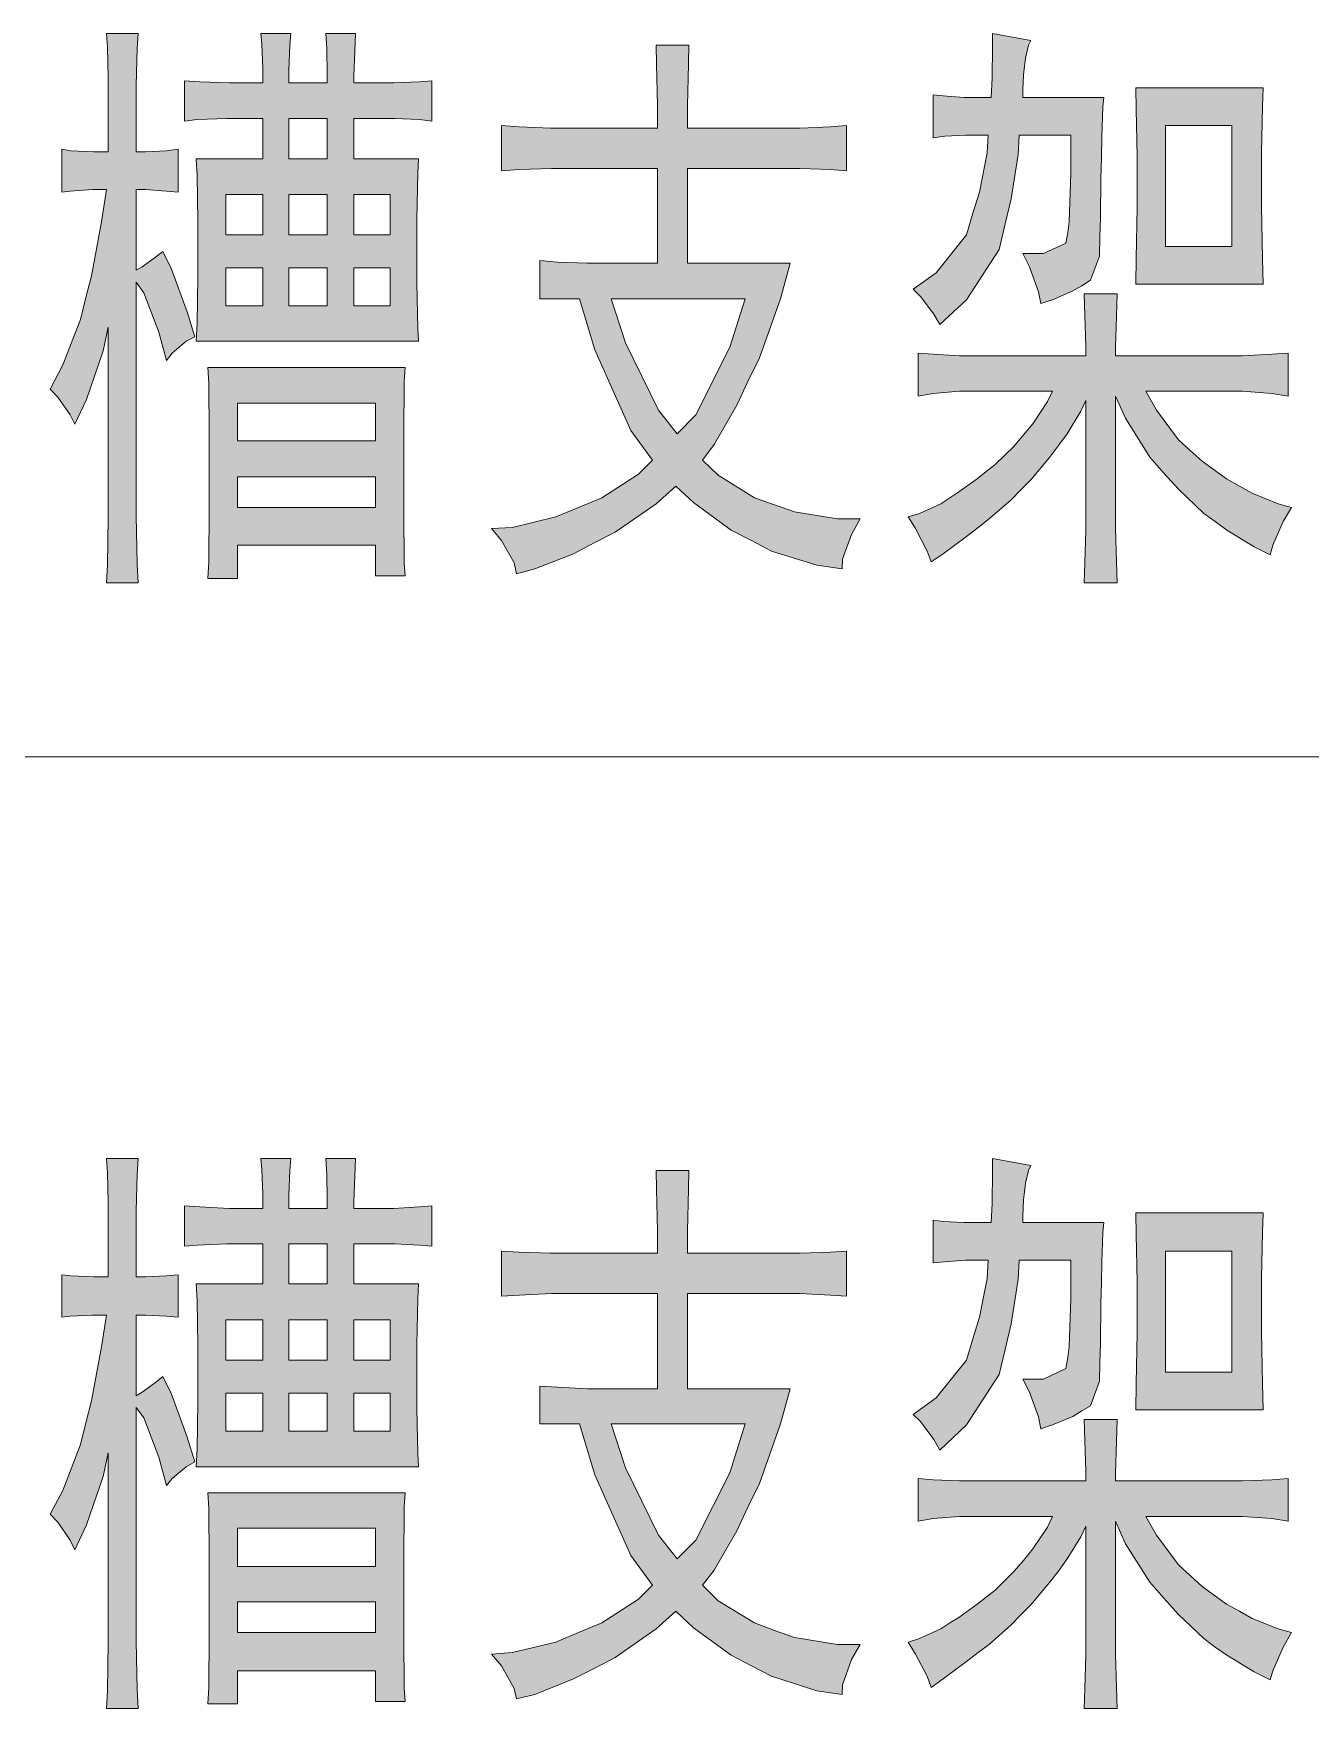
# Model space of a CAD drawing. Header units: millimetres. Extents: x 0 to 207, y 0 to 293.
# Drawn here: x 89.77 to 98.71, y 205.43 to 217.16 of the extents above; entities that cross this region are included whole.
import ezdxf

# ---------------------------------------------------------------- set-up
doc = ezdxf.new("R2010")
doc.units = ezdxf.units.MM

msp = doc.modelspace()

# ---------------------------------------------------------------- hatches: boundary and pattern name
h = msp.add_hatch(color=0)
h.dxf.hatch_style = 2
h.paths.add_polyline_path([(90.674472, 215.631889), (90.734444, 215.508417), (90.843806, 215.208556), (90.896722, 215.035694), (90.83675, 215.003944), (90.737972, 214.919278), (90.699167, 214.869889), (90.64625, 215.067444), (90.540417, 215.342611), (90.4875, 215.416694), (90.4875, 213.987944), (90.4875, 213.783333), (90.494556, 213.441139), (90.501611, 213.310611), (90.279361, 213.310611), (90.286417, 213.434083), (90.289944, 213.77275), (90.289944, 213.987944), (90.289944, 215.102722), (90.254667, 214.936917), (90.13825, 214.594722), (90.057111, 214.421861), (90.025361, 214.488889), (89.937167, 214.612361), (89.88425, 214.668806), (89.972444, 214.838139), (90.095917, 215.155639), (90.134722, 215.310861), (90.173528, 215.462556), (90.244083, 215.840028), (90.279361, 216.065806), (90.180583, 216.065806), (90.025361, 216.055222), (89.965389, 216.048167), (89.965389, 216.348028), (90.028889, 216.337444), (90.191167, 216.330389), (90.289944, 216.330389), (90.289944, 216.746667), (90.289944, 216.8525), (90.286417, 217.060639), (90.279361, 217.159417), (90.501611, 217.159417), (90.494556, 217.053583), (90.4875, 216.796056), (90.4875, 216.647889), (90.4875, 216.330389), (90.551, 216.330389), (90.699167, 216.337444), (90.780306, 216.348028), (90.780306, 216.048167), (90.699167, 216.055222), (90.551, 216.065806), (90.4875, 216.065806), (90.4875, 215.501361), (90.529833, 215.526056), (90.621556, 215.593083)])
h = msp.add_hatch(color=0)
h.paths.add_polyline_path([(91.372972, 216.813694), (91.372972, 216.912472), (91.365917, 217.085333), (91.358861, 217.159417), (91.570528, 217.159417), (91.563472, 217.078278), (91.556417, 216.905417), (91.556417, 216.813694), (91.824528, 216.813694), (91.824528, 216.877194), (91.821, 217.053583), (91.813944, 217.159417), (92.022083, 217.159417), (92.018556, 217.035944), (92.0115, 216.863083), (92.0115, 216.813694), (92.198472, 216.813694), (92.290194, 216.813694), (92.470111, 216.82075), (92.558306, 216.827806), (92.558306, 216.545583), (92.470111, 216.556167), (92.29725, 216.563222), (92.209056, 216.563222), (92.0115, 216.563222), (92.0115, 216.281), (92.463056, 216.281), (92.459528, 216.182222), (92.452472, 215.857667), (92.452472, 215.631889), (92.452472, 215.409639), (92.459528, 215.092139), (92.463056, 215.003944), (90.907306, 215.003944), (90.914361, 215.127417), (90.917889, 215.451972), (90.917889, 215.649528), (90.917889, 215.850611), (90.914361, 216.164583), (90.907306, 216.281), (91.372972, 216.281), (91.372972, 216.563222), (91.242444, 216.563222), (91.1225, 216.563222), (90.914361, 216.556167), (90.826167, 216.545583), (90.826167, 216.827806), (90.932, 216.82075), (91.140139, 216.813694), (91.242444, 216.813694)])
h.paths.add_polyline_path([(91.824528, 216.281), (91.824528, 216.563222), (91.556417, 216.563222), (91.556417, 216.281)])
h.paths.add_polyline_path([(91.824528, 215.748306), (91.824528, 216.030528), (91.556417, 216.030528), (91.556417, 215.748306)])
h.paths.add_polyline_path([(91.372972, 215.748306), (91.372972, 216.030528), (91.115444, 216.030528), (91.115444, 215.748306)])
h.paths.add_polyline_path([(92.2655, 215.748306), (92.2655, 216.030528), (92.0115, 216.030528), (92.0115, 215.748306)])
h.paths.add_polyline_path([(91.824528, 215.250889), (91.824528, 215.519), (91.556417, 215.519), (91.556417, 215.250889)])
h.paths.add_polyline_path([(92.2655, 215.250889), (92.2655, 215.519), (92.0115, 215.519), (92.0115, 215.250889)])
h.paths.add_polyline_path([(91.372972, 215.250889), (91.372972, 215.519), (91.115444, 215.519), (91.115444, 215.250889)])
h = msp.add_hatch(color=0)
h.paths.add_polyline_path([(93.31325, 215.300278), (93.31325, 215.568389), (93.436722, 215.557806), (93.648389, 215.55075), (93.743639, 215.55075), (94.13875, 215.55075), (94.13875, 216.213972), (93.500222, 216.213972), (93.394389, 216.213972), (93.168611, 216.206917), (93.045139, 216.196333), (93.045139, 216.513833), (93.168611, 216.506778), (93.387333, 216.496194), (93.486111, 216.496194), (94.13875, 216.496194), (94.13875, 216.654944), (94.131694, 216.944222), (94.128167, 217.078278), (94.357472, 217.078278), (94.353944, 216.944222), (94.346889, 216.654944), (94.346889, 216.496194), (95.045389, 216.496194), (95.137111, 216.496194), (95.348778, 216.506778), (95.461667, 216.513833), (95.461667, 216.196333), (95.348778, 216.206917), (95.137111, 216.213972), (95.045389, 216.213972), (94.346889, 216.213972), (94.346889, 215.55075), (95.066556, 215.55075), (94.999528, 215.300278), (94.851361, 214.887528), (94.770222, 214.721722), (94.692611, 214.555917), (94.533861, 214.28075), (94.452722, 214.171389), (94.562083, 214.065556), (94.816083, 213.906806), (94.957194, 213.857417), (95.098306, 213.808028), (95.398167, 213.758639), (95.556917, 213.758639), (95.496944, 213.649278), (95.433444, 213.476417), (95.429917, 213.409389), (95.253528, 213.434083), (94.936028, 213.532861), (94.794917, 213.606944), (94.653806, 213.681028), (94.389222, 213.875056), (94.26575, 213.987944), (94.128167, 213.864472), (93.842417, 213.666917), (93.697778, 213.592833), (93.549611, 213.515222), (93.277972, 213.409389), (93.150972, 213.374111), (93.133333, 213.451722), (93.045139, 213.606944), (92.974583, 213.691611), (93.12275, 213.698667), (93.426139, 213.77275), (93.584889, 213.839778), (93.747167, 213.906806), (94.004694, 214.072611), (94.103472, 214.171389), (93.951778, 214.379528), (93.697778, 214.943972), (93.591944, 215.300278)])
h.paths.add_polyline_path([(93.814194, 215.300278), (93.912972, 214.993361), (94.145806, 214.520639), (94.276333, 214.354833), (94.406861, 214.488889), (94.643222, 214.961611), (94.752583, 215.300278)])
h = msp.add_hatch(color=0)
h.dxf.hatch_style = 2
h.paths.add_polyline_path([(96.752833, 217.110028), (96.735194, 217.078278), (96.714028, 216.986556), (96.706972, 216.930111), (96.699917, 216.870139), (96.696389, 216.764306), (96.696389, 216.711389), (97.264361, 216.711389), (97.257306, 216.647889), (97.25025, 216.436222), (97.246722, 216.288056), (97.243194, 216.143417), (97.239667, 215.864722), (97.236139, 215.734194), (97.232611, 215.600139), (97.169111, 215.430806), (97.109139, 215.392), (97.045639, 215.356722), (96.904528, 215.293222), (96.823389, 215.268528), (96.80575, 215.349667), (96.74225, 215.526056), (96.696389, 215.617778), (96.841028, 215.617778), (96.99625, 215.691861), (97.010361, 215.765944), (97.020944, 215.840028), (97.031528, 216.182222), (97.031528, 216.446806), (96.671694, 216.446806), (96.664639, 216.31275), (96.61525, 216.002306), (96.572917, 215.825917), (96.530583, 215.646), (96.301278, 215.293222), (96.114306, 215.120361), (96.071972, 215.194444), (95.98025, 215.317917), (95.927333, 215.367306), (96.089611, 215.483722), (96.301278, 215.748306), (96.347139, 215.9), (96.393, 216.048167), (96.445917, 216.323333), (96.452972, 216.446806), (96.357722, 216.446806), (96.294222, 216.446806), (96.149583, 216.43975), (96.068444, 216.429167), (96.068444, 216.729028), (96.139, 216.721972), (96.283639, 216.711389), (96.357722, 216.711389), (96.474139, 216.711389), (96.481194, 216.845444), (96.484722, 217.071222), (96.484722, 217.159417)])
h = msp.add_hatch(color=0)
h.paths.add_polyline_path([(98.379139, 216.778417), (98.375611, 216.647889), (98.368556, 216.323333), (98.368556, 216.132833), (98.368556, 215.949389), (98.375611, 215.5825), (98.379139, 215.402583), (97.486611, 215.402583), (97.490139, 215.5825), (97.497194, 215.942333), (97.497194, 216.115194), (97.497194, 216.298639), (97.490139, 216.63025), (97.486611, 216.778417)])
h.paths.add_polyline_path([(98.160417, 215.667167), (98.160417, 216.513833), (97.69475, 216.513833), (97.69475, 215.667167)])
h = msp.add_hatch(color=0)
h.dxf.hatch_style = 2
h.paths.add_polyline_path([(97.137361, 214.901639), (97.137361, 214.968667), (97.130306, 215.183861), (97.126778, 215.335556), (97.356083, 215.335556), (97.352556, 215.176806), (97.3455, 214.961611), (97.3455, 214.901639), (98.149833, 214.901639), (98.2345, 214.901639), (98.439111, 214.912222), (98.555528, 214.919278), (98.555528, 214.619417), (98.439111, 214.637056), (98.2345, 214.654694), (98.149833, 214.654694), (97.557167, 214.654694), (97.63125, 214.520639), (97.786472, 214.3125), (97.867611, 214.238417), (97.952278, 214.164333), (98.121611, 214.040861), (98.213333, 213.987944), (98.301528, 213.938556), (98.484972, 213.864472), (98.576694, 213.839778), (98.52025, 213.741), (98.446167, 213.575194), (98.428528, 213.508167), (98.315639, 213.564611), (98.125139, 213.681028), (98.044, 213.741), (97.962861, 213.797444), (97.782944, 213.970306), (97.684167, 214.079667), (97.585389, 214.192556), (97.416056, 214.464194), (97.3455, 214.619417), (97.3455, 213.77275), (97.3455, 213.691611), (97.352556, 213.458778), (97.356083, 213.310611), (97.126778, 213.310611), (97.130306, 213.451722), (97.137361, 213.681028), (97.137361, 213.77275), (97.137361, 214.587667), (97.102083, 214.513583), (97.006833, 214.354833), (96.946861, 214.273694), (96.883361, 214.189028), (96.752833, 214.033806), (96.682278, 213.96325), (96.61525, 213.892694), (96.463556, 213.762167), (96.382417, 213.698667), (96.301278, 213.635167), (96.139, 213.515222), (96.054333, 213.458778), (96.026111, 213.532861), (95.944972, 213.691611), (95.892056, 213.77275), (95.973194, 213.797444), (96.121361, 213.864472), (96.184861, 213.906806), (96.248361, 213.949139), (96.375361, 214.040861), (96.438861, 214.09025), (96.502361, 214.139639), (96.632889, 214.266639), (96.699917, 214.347778), (96.766944, 214.425389), (96.86925, 214.580611), (96.904528, 214.654694), (96.336556, 214.654694), (96.251889, 214.654694), (96.068444, 214.637056), (95.962611, 214.619417), (95.962611, 214.919278), (96.068444, 214.912222), (96.251889, 214.901639), (96.336556, 214.901639)])
h = msp.add_hatch(color=0)
h.paths.add_polyline_path([(92.371333, 214.8205), (92.364278, 214.721722), (92.36075, 214.347778), (92.36075, 214.072611), (92.36075, 213.808028), (92.364278, 213.451722), (92.371333, 213.36), (92.163194, 213.36), (92.163194, 213.575194), (91.196583, 213.575194), (91.196583, 213.342361), (90.988444, 213.342361), (90.9955, 213.458778), (90.999028, 213.832722), (90.999028, 214.09025), (90.999028, 214.347778), (90.9955, 214.711139), (90.988444, 214.8205)])
h.paths.add_polyline_path([(92.163194, 214.305444), (92.163194, 214.570028), (91.196583, 214.570028), (91.196583, 214.305444)])
h.paths.add_polyline_path([(92.163194, 213.839778), (92.163194, 214.054972), (91.196583, 214.054972), (91.196583, 213.839778)])
h = msp.add_hatch(color=0)
h.dxf.hatch_style = 2
h.paths.add_polyline_path([(90.674472, 207.750833), (90.734444, 207.627361), (90.843806, 207.3275), (90.896722, 207.154639), (90.83675, 207.119361), (90.737972, 207.038222), (90.699167, 206.988833), (90.64625, 207.186389), (90.540417, 207.461556), (90.4875, 207.535639), (90.4875, 206.106889), (90.4875, 205.89875), (90.494556, 205.560083), (90.501611, 205.426028), (90.279361, 205.426028), (90.286417, 205.5495), (90.289944, 205.891694), (90.289944, 206.106889), (90.289944, 207.218139), (90.254667, 207.052333), (90.13825, 206.713667), (90.057111, 206.537278), (90.025361, 206.604306), (89.937167, 206.731306), (89.88425, 206.78775), (89.972444, 206.953556), (90.095917, 207.274583), (90.134722, 207.426278), (90.173528, 207.5815), (90.244083, 207.958972), (90.279361, 208.181222), (90.180583, 208.181222), (90.025361, 208.174167), (89.965389, 208.167111), (89.965389, 208.463444), (90.028889, 208.456389), (90.191167, 208.449333), (90.289944, 208.449333), (90.289944, 208.862083), (90.289944, 208.971444), (90.286417, 209.179583), (90.279361, 209.278361), (90.501611, 209.278361), (90.494556, 209.169), (90.4875, 208.911472), (90.4875, 208.763306), (90.4875, 208.449333), (90.551, 208.449333), (90.699167, 208.456389), (90.780306, 208.463444), (90.780306, 208.167111), (90.699167, 208.174167), (90.551, 208.181222), (90.4875, 208.181222), (90.4875, 207.616778), (90.529833, 207.641472), (90.621556, 207.7085)])
h = msp.add_hatch(color=0)
h.paths.add_polyline_path([(91.372972, 208.929111), (91.372972, 209.027889), (91.365917, 209.204278), (91.358861, 209.278361), (91.570528, 209.278361), (91.563472, 209.193694), (91.556417, 209.020833), (91.556417, 208.929111), (91.824528, 208.929111), (91.824528, 208.996139), (91.821, 209.169), (91.813944, 209.278361), (92.022083, 209.278361), (92.018556, 209.154889), (92.0115, 208.9785), (92.0115, 208.929111), (92.198472, 208.929111), (92.290194, 208.929111), (92.470111, 208.939694), (92.558306, 208.94675), (92.558306, 208.664528), (92.470111, 208.671583), (92.29725, 208.682167), (92.209056, 208.682167), (92.0115, 208.682167), (92.0115, 208.399944), (92.463056, 208.399944), (92.459528, 208.297639), (92.452472, 207.976611), (92.452472, 207.750833), (92.452472, 207.525056), (92.459528, 207.211083), (92.463056, 207.119361), (90.907306, 207.119361), (90.914361, 207.242833), (90.917889, 207.567389), (90.917889, 207.768472), (90.917889, 207.966028), (90.914361, 208.283528), (90.907306, 208.399944), (91.372972, 208.399944), (91.372972, 208.682167), (91.242444, 208.682167), (91.1225, 208.682167), (90.914361, 208.671583), (90.826167, 208.664528), (90.826167, 208.94675), (90.932, 208.939694), (91.140139, 208.929111), (91.242444, 208.929111)])
h.paths.add_polyline_path([(91.824528, 208.399944), (91.824528, 208.682167), (91.556417, 208.682167), (91.556417, 208.399944)])
h.paths.add_polyline_path([(91.824528, 207.86725), (91.824528, 208.149472), (91.556417, 208.149472), (91.556417, 207.86725)])
h.paths.add_polyline_path([(91.372972, 207.86725), (91.372972, 208.149472), (91.115444, 208.149472), (91.115444, 207.86725)])
h.paths.add_polyline_path([(92.2655, 207.86725), (92.2655, 208.149472), (92.0115, 208.149472), (92.0115, 207.86725)])
h.paths.add_polyline_path([(91.824528, 207.369833), (91.824528, 207.634417), (91.556417, 207.634417), (91.556417, 207.369833)])
h.paths.add_polyline_path([(92.2655, 207.369833), (92.2655, 207.634417), (92.0115, 207.634417), (92.0115, 207.369833)])
h.paths.add_polyline_path([(91.372972, 207.369833), (91.372972, 207.634417), (91.115444, 207.634417), (91.115444, 207.369833)])
h = msp.add_hatch(color=0)
h.dxf.hatch_style = 2
h.paths.add_polyline_path([(96.752833, 209.228972), (96.735194, 209.193694), (96.714028, 209.1055), (96.706972, 209.045528), (96.699917, 208.989083), (96.696389, 208.879722), (96.696389, 208.830333), (97.264361, 208.830333), (97.257306, 208.763306), (97.25025, 208.551639), (97.246722, 208.407), (97.243194, 208.262361), (97.239667, 207.983667), (97.236139, 207.849611), (97.232611, 207.719083), (97.169111, 207.546222), (97.109139, 207.510944), (97.045639, 207.472139), (96.904528, 207.412167), (96.823389, 207.383944), (96.80575, 207.468611), (96.74225, 207.641472), (96.696389, 207.733194), (96.841028, 207.733194), (96.99625, 207.807278), (97.010361, 207.884889), (97.020944, 207.958972), (97.031528, 208.297639), (97.031528, 208.56575), (96.671694, 208.56575), (96.664639, 208.431694), (96.61525, 208.12125), (96.572917, 207.941333), (96.530583, 207.764944), (96.301278, 207.412167), (96.114306, 207.235778), (96.071972, 207.309861), (95.98025, 207.436861), (95.927333, 207.48625), (96.089611, 207.602667), (96.301278, 207.86725), (96.347139, 208.015417), (96.393, 208.167111), (96.445917, 208.43875), (96.452972, 208.56575), (96.357722, 208.56575), (96.294222, 208.56575), (96.149583, 208.555167), (96.068444, 208.548111), (96.068444, 208.847972), (96.139, 208.837389), (96.283639, 208.830333), (96.357722, 208.830333), (96.474139, 208.830333), (96.481194, 208.964389), (96.484722, 209.186639), (96.484722, 209.278361)])
h = msp.add_hatch(color=0)
h.paths.add_polyline_path([(93.31325, 207.419222), (93.31325, 207.683806), (93.436722, 207.67675), (93.648389, 207.666167), (93.743639, 207.666167), (94.13875, 207.666167), (94.13875, 208.332917), (93.500222, 208.332917), (93.394389, 208.332917), (93.168611, 208.322333), (93.045139, 208.315278), (93.045139, 208.62925), (93.168611, 208.622194), (93.387333, 208.615139), (93.486111, 208.615139), (94.13875, 208.615139), (94.13875, 208.770361), (94.131694, 209.063167), (94.128167, 209.193694), (94.357472, 209.193694), (94.353944, 209.063167), (94.346889, 208.770361), (94.346889, 208.615139), (95.045389, 208.615139), (95.137111, 208.615139), (95.348778, 208.622194), (95.461667, 208.62925), (95.461667, 208.315278), (95.348778, 208.322333), (95.137111, 208.332917), (95.045389, 208.332917), (94.346889, 208.332917), (94.346889, 207.666167), (95.066556, 207.666167), (94.999528, 207.419222), (94.851361, 207.002944), (94.770222, 206.837139), (94.692611, 206.671333), (94.533861, 206.396167), (94.452722, 206.290333), (94.562083, 206.180972), (94.816083, 206.02575), (94.957194, 205.972833), (95.098306, 205.923444), (95.398167, 205.874056), (95.556917, 205.874056), (95.496944, 205.768222), (95.433444, 205.591833), (95.429917, 205.524806), (95.253528, 205.5495), (94.936028, 205.651806), (94.794917, 205.725889), (94.653806, 205.799972), (94.389222, 205.990472), (94.26575, 206.106889), (94.128167, 205.983417), (93.842417, 205.782333), (93.697778, 205.70825), (93.549611, 205.634167), (93.277972, 205.524806), (93.150972, 205.493056), (93.133333, 205.567139), (93.045139, 205.725889), (92.974583, 205.807028), (93.12275, 205.817611), (93.426139, 205.891694), (93.584889, 205.958722), (93.747167, 206.02575), (94.004694, 206.191556), (94.103472, 206.290333), (93.951778, 206.498472), (93.697778, 207.062917), (93.591944, 207.419222)])
h.paths.add_polyline_path([(93.814194, 207.419222), (93.912972, 207.112306), (94.145806, 206.639583), (94.276333, 206.473778), (94.406861, 206.604306), (94.643222, 207.077028), (94.752583, 207.419222)])
h = msp.add_hatch(color=0)
h.paths.add_polyline_path([(98.379139, 208.897361), (98.375611, 208.763306), (98.368556, 208.43875), (98.368556, 208.24825), (98.368556, 208.064806), (98.375611, 207.701444), (98.379139, 207.518), (97.486611, 207.518), (97.490139, 207.701444), (97.497194, 208.05775), (97.497194, 208.234139), (97.497194, 208.414056), (97.490139, 208.745667), (97.486611, 208.897361)])
h.paths.add_polyline_path([(98.160417, 207.782583), (98.160417, 208.62925), (97.69475, 208.62925), (97.69475, 207.782583)])
h = msp.add_hatch(color=0)
h.dxf.hatch_style = 2
h.paths.add_polyline_path([(97.137361, 207.020583), (97.137361, 207.087611), (97.130306, 207.302806), (97.126778, 207.450972), (97.356083, 207.450972), (97.352556, 207.29575), (97.3455, 207.077028), (97.3455, 207.020583), (98.149833, 207.020583), (98.2345, 207.020583), (98.439111, 207.027639), (98.555528, 207.038222), (98.555528, 206.738361), (98.439111, 206.756), (98.2345, 206.770111), (98.149833, 206.770111), (97.557167, 206.770111), (97.63125, 206.639583), (97.786472, 206.431444), (97.867611, 206.357361), (97.952278, 206.27975), (98.121611, 206.156278), (98.213333, 206.106889), (98.301528, 206.0575), (98.484972, 205.983417), (98.576694, 205.958722), (98.52025, 205.856417), (98.446167, 205.690611), (98.428528, 205.627111), (98.315639, 205.683556), (98.125139, 205.799972), (98.044, 205.856417), (97.962861, 205.916389), (97.782944, 206.085722), (97.684167, 206.198611), (97.585389, 206.3115), (97.416056, 206.579611), (97.3455, 206.738361), (97.3455, 205.891694), (97.3455, 205.807028), (97.352556, 205.574194), (97.356083, 205.426028), (97.126778, 205.426028), (97.130306, 205.567139), (97.137361, 205.799972), (97.137361, 205.891694), (97.137361, 206.703083), (97.102083, 206.629), (97.006833, 206.473778), (96.946861, 206.389111), (96.883361, 206.307972), (96.752833, 206.15275), (96.682278, 206.082194), (96.61525, 206.011639), (96.463556, 205.877583), (96.382417, 205.817611), (96.301278, 205.754111), (96.139, 205.634167), (96.054333, 205.574194), (96.026111, 205.651806), (95.944972, 205.807028), (95.892056, 205.891694), (95.973194, 205.916389), (96.121361, 205.983417), (96.184861, 206.02575), (96.248361, 206.064556), (96.375361, 206.156278), (96.438861, 206.205667), (96.502361, 206.255056), (96.632889, 206.385583), (96.699917, 206.463194), (96.766944, 206.544333), (96.86925, 206.696028), (96.904528, 206.770111), (96.336556, 206.770111), (96.251889, 206.770111), (96.068444, 206.756), (95.962611, 206.738361), (95.962611, 207.038222), (96.068444, 207.027639), (96.251889, 207.020583), (96.336556, 207.020583)])
h = msp.add_hatch(color=0)
h.paths.add_polyline_path([(92.371333, 206.935917), (92.364278, 206.837139), (92.36075, 206.463194), (92.36075, 206.191556), (92.36075, 205.923444), (92.364278, 205.567139), (92.371333, 205.475417), (92.163194, 205.475417), (92.163194, 205.690611), (91.196583, 205.690611), (91.196583, 205.457778), (90.988444, 205.457778), (90.9955, 205.574194), (90.999028, 205.948139), (90.999028, 206.205667), (90.999028, 206.463194), (90.9955, 206.830083), (90.988444, 206.935917)])
h.paths.add_polyline_path([(92.163194, 206.420861), (92.163194, 206.688972), (91.196583, 206.688972), (91.196583, 206.420861)])
h.paths.add_polyline_path([(92.163194, 205.958722), (92.163194, 206.173917), (91.196583, 206.173917), (91.196583, 205.958722)])

# ---------------------------------------------------------------- linework, layer by layer
at = {"color": 0, "lineweight": 0}
for points in [[(90.674472, 215.631889), (90.734444, 215.508417), (90.843806, 215.208556), (90.896722, 215.035694), (90.83675, 215.003944), (90.737972, 214.919278), (90.699167, 214.869889), (90.64625, 215.067444), (90.540417, 215.342611), (90.4875, 215.416694), (90.4875, 213.987944), (90.4875, 213.783333), (90.494556, 213.441139), (90.501611, 213.310611), (90.279361, 213.310611), (90.286417, 213.434083), (90.289944, 213.77275), (90.289944, 213.987944), (90.289944, 215.102722), (90.254667, 214.936917), (90.13825, 214.594722), (90.057111, 214.421861), (90.025361, 214.488889), (89.937167, 214.612361), (89.88425, 214.668806), (89.972444, 214.838139), (90.095917, 215.155639), (90.134722, 215.310861), (90.173528, 215.462556), (90.244083, 215.840028), (90.279361, 216.065806), (90.180583, 216.065806), (90.025361, 216.055222), (89.965389, 216.048167), (89.965389, 216.348028), (90.028889, 216.337444), (90.191167, 216.330389), (90.289944, 216.330389), (90.289944, 216.746667), (90.289944, 216.8525), (90.286417, 217.060639), (90.279361, 217.159417), (90.501611, 217.159417), (90.494556, 217.053583), (90.4875, 216.796056), (90.4875, 216.647889), (90.4875, 216.330389), (90.551, 216.330389), (90.699167, 216.337444), (90.780306, 216.348028), (90.780306, 216.048167), (90.699167, 216.055222), (90.551, 216.065806), (90.4875, 216.065806), (90.4875, 215.501361), (90.529833, 215.526056), (90.621556, 215.593083)], [(91.372972, 216.813694), (91.372972, 216.912472), (91.365917, 217.085333), (91.358861, 217.159417), (91.570528, 217.159417), (91.563472, 217.078278), (91.556417, 216.905417), (91.556417, 216.813694), (91.824528, 216.813694), (91.824528, 216.877194), (91.821, 217.053583), (91.813944, 217.159417), (92.022083, 217.159417), (92.018556, 217.035944), (92.0115, 216.863083), (92.0115, 216.813694), (92.198472, 216.813694), (92.290194, 216.813694), (92.470111, 216.82075), (92.558306, 216.827806), (92.558306, 216.545583), (92.470111, 216.556167), (92.29725, 216.563222), (92.209056, 216.563222), (92.0115, 216.563222), (92.0115, 216.281), (92.463056, 216.281), (92.459528, 216.182222), (92.452472, 215.857667), (92.452472, 215.631889), (92.452472, 215.409639), (92.459528, 215.092139), (92.463056, 215.003944), (90.907306, 215.003944), (90.914361, 215.127417), (90.917889, 215.451972), (90.917889, 215.649528), (90.917889, 215.850611), (90.914361, 216.164583), (90.907306, 216.281), (91.372972, 216.281), (91.372972, 216.563222), (91.242444, 216.563222), (91.1225, 216.563222), (90.914361, 216.556167), (90.826167, 216.545583), (90.826167, 216.827806), (90.932, 216.82075), (91.140139, 216.813694), (91.242444, 216.813694)], [(93.31325, 215.300278), (93.31325, 215.568389), (93.436722, 215.557806), (93.648389, 215.55075), (93.743639, 215.55075), (94.13875, 215.55075), (94.13875, 216.213972), (93.500222, 216.213972), (93.394389, 216.213972), (93.168611, 216.206917), (93.045139, 216.196333), (93.045139, 216.513833), (93.168611, 216.506778), (93.387333, 216.496194), (93.486111, 216.496194), (94.13875, 216.496194), (94.13875, 216.654944), (94.131694, 216.944222), (94.128167, 217.078278), (94.357472, 217.078278), (94.353944, 216.944222), (94.346889, 216.654944), (94.346889, 216.496194), (95.045389, 216.496194), (95.137111, 216.496194), (95.348778, 216.506778), (95.461667, 216.513833), (95.461667, 216.196333), (95.348778, 216.206917), (95.137111, 216.213972), (95.045389, 216.213972), (94.346889, 216.213972), (94.346889, 215.55075), (95.066556, 215.55075), (94.999528, 215.300278), (94.851361, 214.887528), (94.770222, 214.721722), (94.692611, 214.555917), (94.533861, 214.28075), (94.452722, 214.171389), (94.562083, 214.065556), (94.816083, 213.906806), (94.957194, 213.857417), (95.098306, 213.808028), (95.398167, 213.758639), (95.556917, 213.758639), (95.496944, 213.649278), (95.433444, 213.476417), (95.429917, 213.409389), (95.253528, 213.434083), (94.936028, 213.532861), (94.794917, 213.606944), (94.653806, 213.681028), (94.389222, 213.875056), (94.26575, 213.987944), (94.128167, 213.864472), (93.842417, 213.666917), (93.697778, 213.592833), (93.549611, 213.515222), (93.277972, 213.409389), (93.150972, 213.374111), (93.133333, 213.451722), (93.045139, 213.606944), (92.974583, 213.691611), (93.12275, 213.698667), (93.426139, 213.77275), (93.584889, 213.839778), (93.747167, 213.906806), (94.004694, 214.072611), (94.103472, 214.171389), (93.951778, 214.379528), (93.697778, 214.943972), (93.591944, 215.300278)], [(96.752833, 217.110028), (96.735194, 217.078278), (96.714028, 216.986556), (96.706972, 216.930111), (96.699917, 216.870139), (96.696389, 216.764306), (96.696389, 216.711389), (97.264361, 216.711389), (97.257306, 216.647889), (97.25025, 216.436222), (97.246722, 216.288056), (97.243194, 216.143417), (97.239667, 215.864722), (97.236139, 215.734194), (97.232611, 215.600139), (97.169111, 215.430806), (97.109139, 215.392), (97.045639, 215.356722), (96.904528, 215.293222), (96.823389, 215.268528), (96.80575, 215.349667), (96.74225, 215.526056), (96.696389, 215.617778), (96.841028, 215.617778), (96.99625, 215.691861), (97.010361, 215.765944), (97.020944, 215.840028), (97.031528, 216.182222), (97.031528, 216.446806), (96.671694, 216.446806), (96.664639, 216.31275), (96.61525, 216.002306), (96.572917, 215.825917), (96.530583, 215.646), (96.301278, 215.293222), (96.114306, 215.120361), (96.071972, 215.194444), (95.98025, 215.317917), (95.927333, 215.367306), (96.089611, 215.483722), (96.301278, 215.748306), (96.347139, 215.9), (96.393, 216.048167), (96.445917, 216.323333), (96.452972, 216.446806), (96.357722, 216.446806), (96.294222, 216.446806), (96.149583, 216.43975), (96.068444, 216.429167), (96.068444, 216.729028), (96.139, 216.721972), (96.283639, 216.711389), (96.357722, 216.711389), (96.474139, 216.711389), (96.481194, 216.845444), (96.484722, 217.071222), (96.484722, 217.159417)], [(98.379139, 216.778417), (98.375611, 216.647889), (98.368556, 216.323333), (98.368556, 216.132833), (98.368556, 215.949389), (98.375611, 215.5825), (98.379139, 215.402583), (97.486611, 215.402583), (97.490139, 215.5825), (97.497194, 215.942333), (97.497194, 216.115194), (97.497194, 216.298639), (97.490139, 216.63025), (97.486611, 216.778417)], [(91.824528, 216.281), (91.824528, 216.563222), (91.556417, 216.563222), (91.556417, 216.281)], [(98.160417, 215.667167), (98.160417, 216.513833), (97.69475, 216.513833), (97.69475, 215.667167)], [(91.372972, 215.748306), (91.372972, 216.030528), (91.115444, 216.030528), (91.115444, 215.748306)], [(91.824528, 215.748306), (91.824528, 216.030528), (91.556417, 216.030528), (91.556417, 215.748306)], [(92.2655, 215.748306), (92.2655, 216.030528), (92.0115, 216.030528), (92.0115, 215.748306)], [(91.372972, 215.250889), (91.372972, 215.519), (91.115444, 215.519), (91.115444, 215.250889)], [(91.824528, 215.250889), (91.824528, 215.519), (91.556417, 215.519), (91.556417, 215.250889)], [(92.2655, 215.250889), (92.2655, 215.519), (92.0115, 215.519), (92.0115, 215.250889)], [(97.137361, 214.901639), (97.137361, 214.968667), (97.130306, 215.183861), (97.126778, 215.335556), (97.356083, 215.335556), (97.352556, 215.176806), (97.3455, 214.961611), (97.3455, 214.901639), (98.149833, 214.901639), (98.2345, 214.901639), (98.439111, 214.912222), (98.555528, 214.919278), (98.555528, 214.619417), (98.439111, 214.637056), (98.2345, 214.654694), (98.149833, 214.654694), (97.557167, 214.654694), (97.63125, 214.520639), (97.786472, 214.3125), (97.867611, 214.238417), (97.952278, 214.164333), (98.121611, 214.040861), (98.213333, 213.987944), (98.301528, 213.938556), (98.484972, 213.864472), (98.576694, 213.839778), (98.52025, 213.741), (98.446167, 213.575194), (98.428528, 213.508167), (98.315639, 213.564611), (98.125139, 213.681028), (98.044, 213.741), (97.962861, 213.797444), (97.782944, 213.970306), (97.684167, 214.079667), (97.585389, 214.192556), (97.416056, 214.464194), (97.3455, 214.619417), (97.3455, 213.77275), (97.3455, 213.691611), (97.352556, 213.458778), (97.356083, 213.310611), (97.126778, 213.310611), (97.130306, 213.451722), (97.137361, 213.681028), (97.137361, 213.77275), (97.137361, 214.587667), (97.102083, 214.513583), (97.006833, 214.354833), (96.946861, 214.273694), (96.883361, 214.189028), (96.752833, 214.033806), (96.682278, 213.96325), (96.61525, 213.892694), (96.463556, 213.762167), (96.382417, 213.698667), (96.301278, 213.635167), (96.139, 213.515222), (96.054333, 213.458778), (96.026111, 213.532861), (95.944972, 213.691611), (95.892056, 213.77275), (95.973194, 213.797444), (96.121361, 213.864472), (96.184861, 213.906806), (96.248361, 213.949139), (96.375361, 214.040861), (96.438861, 214.09025), (96.502361, 214.139639), (96.632889, 214.266639), (96.699917, 214.347778), (96.766944, 214.425389), (96.86925, 214.580611), (96.904528, 214.654694), (96.336556, 214.654694), (96.251889, 214.654694), (96.068444, 214.637056), (95.962611, 214.619417), (95.962611, 214.919278), (96.068444, 214.912222), (96.251889, 214.901639), (96.336556, 214.901639)], [(93.814194, 215.300278), (93.912972, 214.993361), (94.145806, 214.520639), (94.276333, 214.354833), (94.406861, 214.488889), (94.643222, 214.961611), (94.752583, 215.300278)], [(92.371333, 214.8205), (92.364278, 214.721722), (92.36075, 214.347778), (92.36075, 214.072611), (92.36075, 213.808028), (92.364278, 213.451722), (92.371333, 213.36), (92.163194, 213.36), (92.163194, 213.575194), (91.196583, 213.575194), (91.196583, 213.342361), (90.988444, 213.342361), (90.9955, 213.458778), (90.999028, 213.832722), (90.999028, 214.09025), (90.999028, 214.347778), (90.9955, 214.711139), (90.988444, 214.8205)], [(92.163194, 214.305444), (92.163194, 214.570028), (91.196583, 214.570028), (91.196583, 214.305444)], [(92.163194, 213.839778), (92.163194, 214.054972), (91.196583, 214.054972), (91.196583, 213.839778)], [(90.674472, 207.750833), (90.734444, 207.627361), (90.843806, 207.3275), (90.896722, 207.154639), (90.83675, 207.119361), (90.737972, 207.038222), (90.699167, 206.988833), (90.64625, 207.186389), (90.540417, 207.461556), (90.4875, 207.535639), (90.4875, 206.106889), (90.4875, 205.89875), (90.494556, 205.560083), (90.501611, 205.426028), (90.279361, 205.426028), (90.286417, 205.5495), (90.289944, 205.891694), (90.289944, 206.106889), (90.289944, 207.218139), (90.254667, 207.052333), (90.13825, 206.713667), (90.057111, 206.537278), (90.025361, 206.604306), (89.937167, 206.731306), (89.88425, 206.78775), (89.972444, 206.953556), (90.095917, 207.274583), (90.134722, 207.426278), (90.173528, 207.5815), (90.244083, 207.958972), (90.279361, 208.181222), (90.180583, 208.181222), (90.025361, 208.174167), (89.965389, 208.167111), (89.965389, 208.463444), (90.028889, 208.456389), (90.191167, 208.449333), (90.289944, 208.449333), (90.289944, 208.862083), (90.289944, 208.971444), (90.286417, 209.179583), (90.279361, 209.278361), (90.501611, 209.278361), (90.494556, 209.169), (90.4875, 208.911472), (90.4875, 208.763306), (90.4875, 208.449333), (90.551, 208.449333), (90.699167, 208.456389), (90.780306, 208.463444), (90.780306, 208.167111), (90.699167, 208.174167), (90.551, 208.181222), (90.4875, 208.181222), (90.4875, 207.616778), (90.529833, 207.641472), (90.621556, 207.7085)], [(91.372972, 208.929111), (91.372972, 209.027889), (91.365917, 209.204278), (91.358861, 209.278361), (91.570528, 209.278361), (91.563472, 209.193694), (91.556417, 209.020833), (91.556417, 208.929111), (91.824528, 208.929111), (91.824528, 208.996139), (91.821, 209.169), (91.813944, 209.278361), (92.022083, 209.278361), (92.018556, 209.154889), (92.0115, 208.9785), (92.0115, 208.929111), (92.198472, 208.929111), (92.290194, 208.929111), (92.470111, 208.939694), (92.558306, 208.94675), (92.558306, 208.664528), (92.470111, 208.671583), (92.29725, 208.682167), (92.209056, 208.682167), (92.0115, 208.682167), (92.0115, 208.399944), (92.463056, 208.399944), (92.459528, 208.297639), (92.452472, 207.976611), (92.452472, 207.750833), (92.452472, 207.525056), (92.459528, 207.211083), (92.463056, 207.119361), (90.907306, 207.119361), (90.914361, 207.242833), (90.917889, 207.567389), (90.917889, 207.768472), (90.917889, 207.966028), (90.914361, 208.283528), (90.907306, 208.399944), (91.372972, 208.399944), (91.372972, 208.682167), (91.242444, 208.682167), (91.1225, 208.682167), (90.914361, 208.671583), (90.826167, 208.664528), (90.826167, 208.94675), (90.932, 208.939694), (91.140139, 208.929111), (91.242444, 208.929111)], [(96.752833, 209.228972), (96.735194, 209.193694), (96.714028, 209.1055), (96.706972, 209.045528), (96.699917, 208.989083), (96.696389, 208.879722), (96.696389, 208.830333), (97.264361, 208.830333), (97.257306, 208.763306), (97.25025, 208.551639), (97.246722, 208.407), (97.243194, 208.262361), (97.239667, 207.983667), (97.236139, 207.849611), (97.232611, 207.719083), (97.169111, 207.546222), (97.109139, 207.510944), (97.045639, 207.472139), (96.904528, 207.412167), (96.823389, 207.383944), (96.80575, 207.468611), (96.74225, 207.641472), (96.696389, 207.733194), (96.841028, 207.733194), (96.99625, 207.807278), (97.010361, 207.884889), (97.020944, 207.958972), (97.031528, 208.297639), (97.031528, 208.56575), (96.671694, 208.56575), (96.664639, 208.431694), (96.61525, 208.12125), (96.572917, 207.941333), (96.530583, 207.764944), (96.301278, 207.412167), (96.114306, 207.235778), (96.071972, 207.309861), (95.98025, 207.436861), (95.927333, 207.48625), (96.089611, 207.602667), (96.301278, 207.86725), (96.347139, 208.015417), (96.393, 208.167111), (96.445917, 208.43875), (96.452972, 208.56575), (96.357722, 208.56575), (96.294222, 208.56575), (96.149583, 208.555167), (96.068444, 208.548111), (96.068444, 208.847972), (96.139, 208.837389), (96.283639, 208.830333), (96.357722, 208.830333), (96.474139, 208.830333), (96.481194, 208.964389), (96.484722, 209.186639), (96.484722, 209.278361)], [(93.31325, 207.419222), (93.31325, 207.683806), (93.436722, 207.67675), (93.648389, 207.666167), (93.743639, 207.666167), (94.13875, 207.666167), (94.13875, 208.332917), (93.500222, 208.332917), (93.394389, 208.332917), (93.168611, 208.322333), (93.045139, 208.315278), (93.045139, 208.62925), (93.168611, 208.622194), (93.387333, 208.615139), (93.486111, 208.615139), (94.13875, 208.615139), (94.13875, 208.770361), (94.131694, 209.063167), (94.128167, 209.193694), (94.357472, 209.193694), (94.353944, 209.063167), (94.346889, 208.770361), (94.346889, 208.615139), (95.045389, 208.615139), (95.137111, 208.615139), (95.348778, 208.622194), (95.461667, 208.62925), (95.461667, 208.315278), (95.348778, 208.322333), (95.137111, 208.332917), (95.045389, 208.332917), (94.346889, 208.332917), (94.346889, 207.666167), (95.066556, 207.666167), (94.999528, 207.419222), (94.851361, 207.002944), (94.770222, 206.837139), (94.692611, 206.671333), (94.533861, 206.396167), (94.452722, 206.290333), (94.562083, 206.180972), (94.816083, 206.02575), (94.957194, 205.972833), (95.098306, 205.923444), (95.398167, 205.874056), (95.556917, 205.874056), (95.496944, 205.768222), (95.433444, 205.591833), (95.429917, 205.524806), (95.253528, 205.5495), (94.936028, 205.651806), (94.794917, 205.725889), (94.653806, 205.799972), (94.389222, 205.990472), (94.26575, 206.106889), (94.128167, 205.983417), (93.842417, 205.782333), (93.697778, 205.70825), (93.549611, 205.634167), (93.277972, 205.524806), (93.150972, 205.493056), (93.133333, 205.567139), (93.045139, 205.725889), (92.974583, 205.807028), (93.12275, 205.817611), (93.426139, 205.891694), (93.584889, 205.958722), (93.747167, 206.02575), (94.004694, 206.191556), (94.103472, 206.290333), (93.951778, 206.498472), (93.697778, 207.062917), (93.591944, 207.419222)], [(98.379139, 208.897361), (98.375611, 208.763306), (98.368556, 208.43875), (98.368556, 208.24825), (98.368556, 208.064806), (98.375611, 207.701444), (98.379139, 207.518), (97.486611, 207.518), (97.490139, 207.701444), (97.497194, 208.05775), (97.497194, 208.234139), (97.497194, 208.414056), (97.490139, 208.745667), (97.486611, 208.897361)], [(91.824528, 208.399944), (91.824528, 208.682167), (91.556417, 208.682167), (91.556417, 208.399944)], [(98.160417, 207.782583), (98.160417, 208.62925), (97.69475, 208.62925), (97.69475, 207.782583)], [(91.372972, 207.86725), (91.372972, 208.149472), (91.115444, 208.149472), (91.115444, 207.86725)], [(91.824528, 207.86725), (91.824528, 208.149472), (91.556417, 208.149472), (91.556417, 207.86725)], [(92.2655, 207.86725), (92.2655, 208.149472), (92.0115, 208.149472), (92.0115, 207.86725)], [(91.372972, 207.369833), (91.372972, 207.634417), (91.115444, 207.634417), (91.115444, 207.369833)], [(91.824528, 207.369833), (91.824528, 207.634417), (91.556417, 207.634417), (91.556417, 207.369833)], [(92.2655, 207.369833), (92.2655, 207.634417), (92.0115, 207.634417), (92.0115, 207.369833)], [(97.137361, 207.020583), (97.137361, 207.087611), (97.130306, 207.302806), (97.126778, 207.450972), (97.356083, 207.450972), (97.352556, 207.29575), (97.3455, 207.077028), (97.3455, 207.020583), (98.149833, 207.020583), (98.2345, 207.020583), (98.439111, 207.027639), (98.555528, 207.038222), (98.555528, 206.738361), (98.439111, 206.756), (98.2345, 206.770111), (98.149833, 206.770111), (97.557167, 206.770111), (97.63125, 206.639583), (97.786472, 206.431444), (97.867611, 206.357361), (97.952278, 206.27975), (98.121611, 206.156278), (98.213333, 206.106889), (98.301528, 206.0575), (98.484972, 205.983417), (98.576694, 205.958722), (98.52025, 205.856417), (98.446167, 205.690611), (98.428528, 205.627111), (98.315639, 205.683556), (98.125139, 205.799972), (98.044, 205.856417), (97.962861, 205.916389), (97.782944, 206.085722), (97.684167, 206.198611), (97.585389, 206.3115), (97.416056, 206.579611), (97.3455, 206.738361), (97.3455, 205.891694), (97.3455, 205.807028), (97.352556, 205.574194), (97.356083, 205.426028), (97.126778, 205.426028), (97.130306, 205.567139), (97.137361, 205.799972), (97.137361, 205.891694), (97.137361, 206.703083), (97.102083, 206.629), (97.006833, 206.473778), (96.946861, 206.389111), (96.883361, 206.307972), (96.752833, 206.15275), (96.682278, 206.082194), (96.61525, 206.011639), (96.463556, 205.877583), (96.382417, 205.817611), (96.301278, 205.754111), (96.139, 205.634167), (96.054333, 205.574194), (96.026111, 205.651806), (95.944972, 205.807028), (95.892056, 205.891694), (95.973194, 205.916389), (96.121361, 205.983417), (96.184861, 206.02575), (96.248361, 206.064556), (96.375361, 206.156278), (96.438861, 206.205667), (96.502361, 206.255056), (96.632889, 206.385583), (96.699917, 206.463194), (96.766944, 206.544333), (96.86925, 206.696028), (96.904528, 206.770111), (96.336556, 206.770111), (96.251889, 206.770111), (96.068444, 206.756), (95.962611, 206.738361), (95.962611, 207.038222), (96.068444, 207.027639), (96.251889, 207.020583), (96.336556, 207.020583)], [(93.814194, 207.419222), (93.912972, 207.112306), (94.145806, 206.639583), (94.276333, 206.473778), (94.406861, 206.604306), (94.643222, 207.077028), (94.752583, 207.419222)], [(92.371333, 206.935917), (92.364278, 206.837139), (92.36075, 206.463194), (92.36075, 206.191556), (92.36075, 205.923444), (92.364278, 205.567139), (92.371333, 205.475417), (92.163194, 205.475417), (92.163194, 205.690611), (91.196583, 205.690611), (91.196583, 205.457778), (90.988444, 205.457778), (90.9955, 205.574194), (90.999028, 205.948139), (90.999028, 206.205667), (90.999028, 206.463194), (90.9955, 206.830083), (90.988444, 206.935917)], [(92.163194, 206.420861), (92.163194, 206.688972), (91.196583, 206.688972), (91.196583, 206.420861)], [(92.163194, 205.958722), (92.163194, 206.173917), (91.196583, 206.173917), (91.196583, 205.958722)]]:
    msp.add_lwpolyline(points, close=True, dxfattribs=at)
msp.add_lwpolyline([(25.124833, 212.093528), (201.9935, 212.093528)], dxfattribs=at)

doc.saveas('drawing.dxf')
